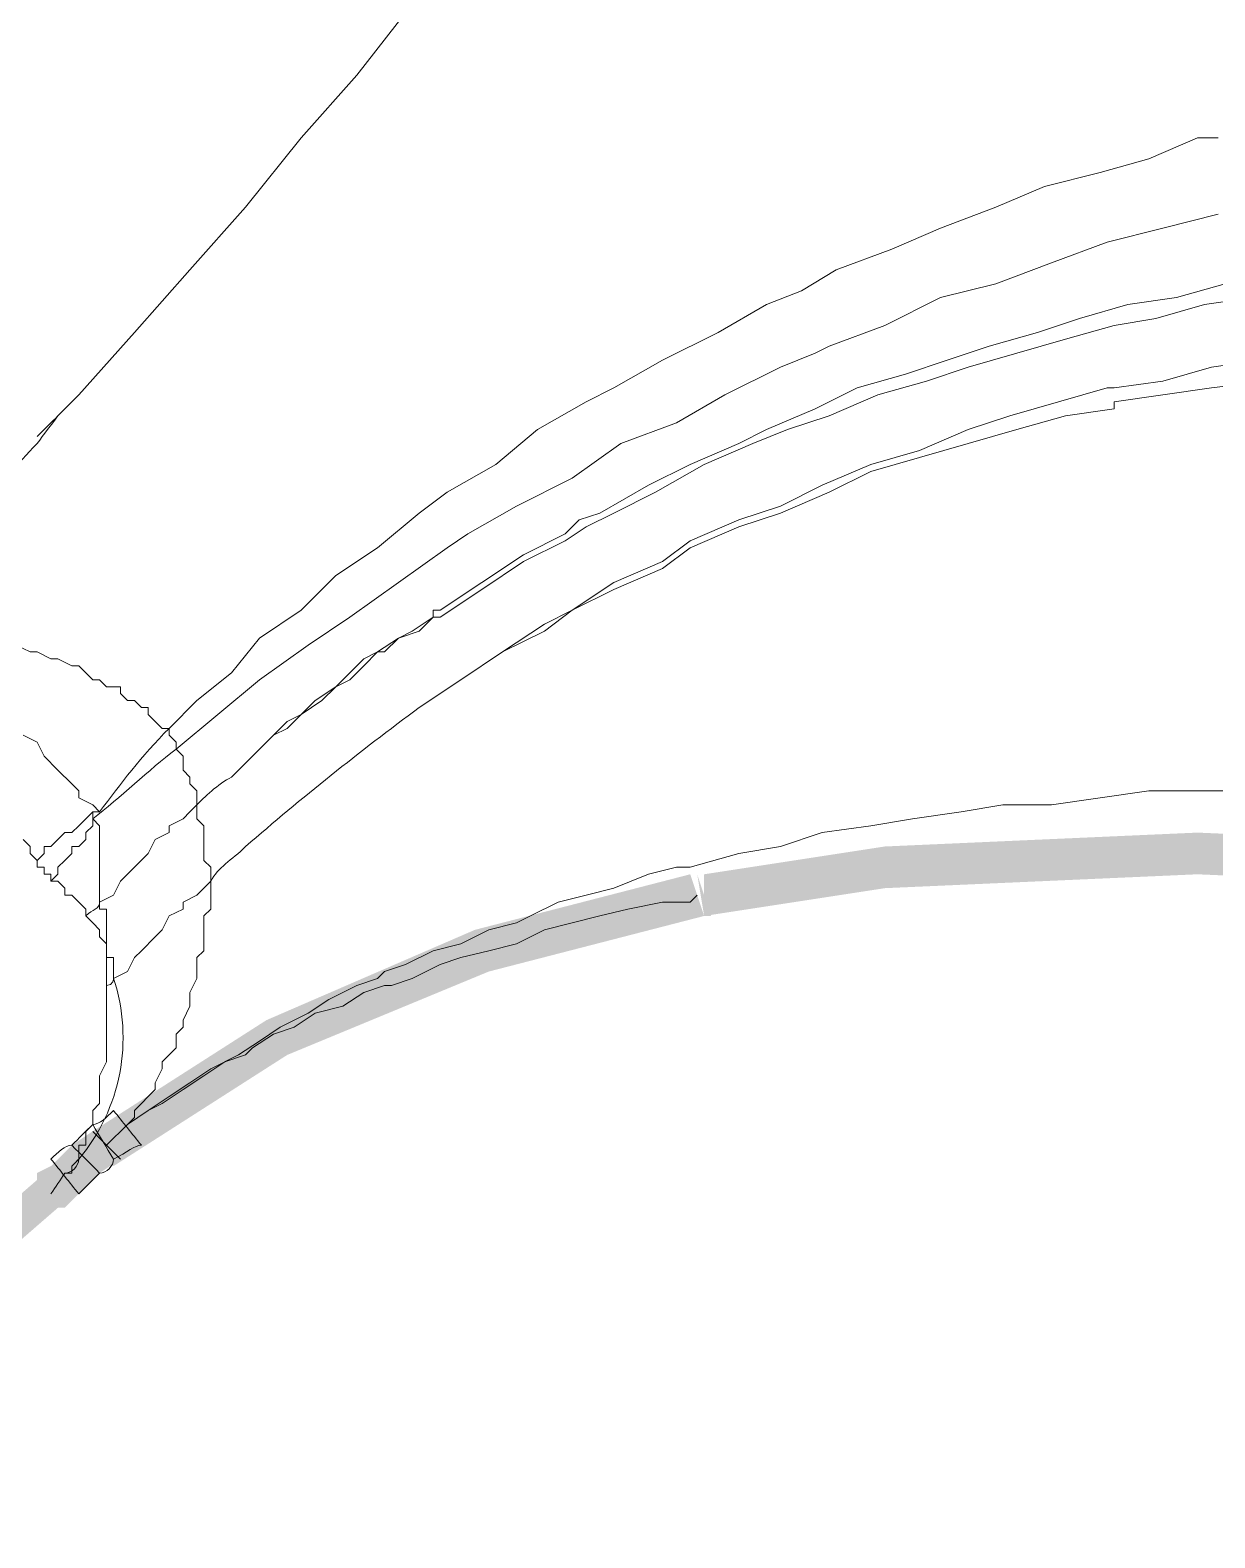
# Model space of a CAD drawing. Header units: millimetres. Extents: x -71336 to -35435, y -26189 to 22712.
# Drawn here: x -41046.15 to -41042.51, y -5457.1 to -5452.467 of the extents above; entities that cross this region are included whole.
import ezdxf
from ezdxf.enums import TextEntityAlignment as Align

# ---------------------------------------------------------------- set-up
doc = ezdxf.new("R2010")
doc.units = ezdxf.units.MM
doc.layers.add('SC - Equipment', color=7, linetype='Continuous', lineweight=13)
doc.styles.get("Standard").update_dxf_attribs({"font": 'arial.ttf', "height": 35})

# ---------------------------------------------------------------- blocks, each defined once
blk = doc.blocks.new('BARCO CLICKSHARE BUTTON WITH TEXT - SCHEMATIC')
at = {"layer": 'SC - Equipment', "lineweight": 0, "transparency": 33554687}
for points in [[(-2.4338, -13.407), (-1.8787, -13.3216), (-0.918, -13.2789), (0.064, -13.3216), (0.6404, -13.3643), (0.6404, -13.4924), (0.064, -13.4497), (-0.918, -13.407), (-1.8787, -13.4497), (-2.4338, -13.5351)], [(-4.3125, -14.1969), (-3.7788, -13.8553), (-3.1383, -13.5778), (-2.4765, -13.407), (-2.4338, -13.5351), (-3.0956, -13.7059), (-3.7147, -13.9621), (-4.2484, -14.3036)], [(-4.4833, -14.325), (-4.4406, -14.3036), (-4.4406, -14.3036), (-4.3765, -14.2396), (-4.3765, -14.2396), (-4.3125, -14.1969), (-4.2271, -14.2823), (-4.2911, -14.325), (-4.3552, -14.389), (-4.3979, -14.4317)]]:
    blk.add_hatch(color=7, dxfattribs=at).paths.add_polyline_path(points)
at = {"layer": 'SC - Equipment', "color": 7, "lineweight": 0, "transparency": 33554687}
for points in [[(-2.69, -9.9485), (-2.7754, -10.0552), (-2.9248, -10.2687), (-3.0956, -10.4609), (-3.181, -10.5463), (-3.3518, -10.7598), (-3.5012, -10.9519), (-3.672, -11.144), (-3.8428, -11.3575), (-4.0136, -11.5497), (-4.1844, -11.7418), (-4.3552, -11.9339)], [(-0.854, -11.144), (-0.918, -11.144), (-1.0675, -11.2081), (-1.2169, -11.2508), (-1.3877, -11.2935), (-1.5372, -11.3575), (-1.7079, -11.4216), (-1.8574, -11.4856), (-2.0282, -11.5497), (-2.1349, -11.6137), (-2.2417, -11.6564), (-2.3911, -11.7418), (-2.5619, -11.8272), (-2.7113, -11.9126), (-2.7967, -11.9553), (-2.9462, -12.0407), (-3.0743, -12.1474), (-3.2237, -12.2328), (-3.3091, -12.2969), (-3.4372, -12.4036), (-3.5653, -12.489), (-3.672, -12.5957), (-3.8001, -12.6811), (-3.8855, -12.7879), (-3.9923, -12.8733), (-4.0777, -12.9587)], [(-3.9923, -13.1935), (-3.9923, -13.1722), (-3.9923, -13.1508), (-4.0136, -13.1295), (-4.0136, -13.1081), (-4.035, -13.0868), (-4.035, -13.0654), (-4.035, -13.0441), (-4.0563, -13.0227), (-3.9282, -12.916), (-3.8001, -12.8092), (-3.6507, -12.7025), (-3.5226, -12.6171), (-3.3731, -12.5103), (-3.2237, -12.4036), (-3.1597, -12.3609), (-3.0102, -12.2755), (-2.8394, -12.1901), (-2.69, -12.0834), (-2.5192, -12.0193), (-2.3698, -11.9339), (-2.199, -11.8485), (-2.0922, -11.8058), (-2.0495, -11.7845), (-1.8787, -11.7204), (-1.7079, -11.6351), (-1.5372, -11.5924), (-1.3664, -11.5283), (-1.1956, -11.4643), (-1.0248, -11.4216), (-0.854, -11.3789)], [(-4.5473, -12.7025), (-4.5046, -12.7238), (-4.4833, -12.7238), (-4.4406, -12.7452), (-4.4192, -12.7452), (-4.3765, -12.7665), (-4.3552, -12.7665), (-4.3338, -12.7879), (-4.3125, -12.8092), (-4.2911, -12.8092), (-4.2698, -12.8306), (-4.2271, -12.8306), (-4.2271, -12.8519), (-4.2057, -12.8733), (-4.1844, -12.8733), (-4.163, -12.8946), (-4.1417, -12.8946), (-4.1417, -12.916), (-4.1203, -12.9373), (-4.099, -12.9587), (-4.0777, -12.9587), (-4.0777, -12.98), (-4.0563, -13.0014), (-4.0563, -13.0227)], [(-0.8326, -11.5924), (-0.9821, -11.6351), (-1.1315, -11.6564), (-1.281, -11.6991), (-1.4091, -11.7418), (-1.5585, -11.7845), (-1.6866, -11.8272), (-1.8147, -11.8699), (-1.9641, -11.9126), (-2.0922, -11.9766), (-2.2417, -12.0407), (-2.3271, -12.0834), (-2.4765, -12.1474), (-2.6046, -12.2115), (-2.754, -12.2969), (-2.8181, -12.3182), (-2.8608, -12.3609), (-2.9889, -12.425), (-3.117, -12.5103), (-3.245, -12.5957)], [(-0.7473, -11.6351), (-0.8967, -11.6564), (-1.0461, -11.6991), (-1.1742, -11.7204), (-1.3237, -11.7631), (-1.4731, -11.8058), (-1.6226, -11.8485), (-1.7506, -11.8912), (-1.9001, -11.9339), (-2.0495, -11.998), (-2.1776, -12.0407), (-2.2844, -12.0834), (-2.4338, -12.1474), (-2.5832, -12.2328), (-2.7113, -12.2969), (-2.7967, -12.3396), (-2.8608, -12.3823), (-2.9889, -12.4463), (-3.117, -12.5317), (-3.2451, -12.6171)], [(-0.7046, -11.8912), (-0.8753, -11.9126), (-1.0248, -11.9339), (-1.1742, -11.9553), (-1.1742, -11.9766), (-1.3237, -11.998), (-1.4731, -12.0407), (-1.6226, -12.0834), (-1.772, -12.1261), (-1.9214, -12.1688), (-2.0495, -12.2328), (-2.199, -12.2969), (-2.3271, -12.3396), (-2.4765, -12.4036), (-2.5619, -12.4677), (-2.7113, -12.5317), (-2.8394, -12.5957), (-2.9248, -12.6598), (-3.0529, -12.7238), (-3.181, -12.8092), (-3.3091, -12.8946), (-3.181, -12.8092), (-3.0529, -12.7238), (-2.9248, -12.6384), (-2.8394, -12.5957), (-2.7113, -12.5103), (-2.5619, -12.4463), (-2.4765, -12.3823), (-2.3271, -12.3182), (-2.199, -12.2755), (-2.0709, -12.2115), (-1.9214, -12.1474), (-1.772, -12.1047), (-1.6226, -12.0407), (-1.4945, -11.998), (-1.345, -11.9553), (-1.1956, -11.9126), (-1.1742, -11.9126), (-1.0248, -11.8912), (-0.8753, -11.8485), (-0.7259, -11.8272)], [(-3.2664, -12.5957), (-3.2664, -12.6171), (-3.3304, -12.6598), (-3.3731, -12.6811), (-3.4372, -12.7238), (-3.4799, -12.7452), (-3.5226, -12.7879), (-3.5653, -12.8306), (-3.608, -12.8733), (-3.672, -12.916), (-3.7147, -12.9373), (-3.7574, -12.98), (-3.8001, -13.0227), (-3.8428, -13.0654), (-3.8855, -13.1081)], [(-3.2451, -12.6171), (-3.2664, -12.6171), (-3.3091, -12.6598), (-3.3731, -12.6811), (-3.4158, -12.7238), (-3.4372, -12.7238), (-3.4799, -12.7665), (-3.5226, -12.8092), (-3.5653, -12.8306), (-3.6293, -12.8733), (-3.672, -12.916), (-3.7147, -12.9587), (-3.7574, -12.98), (-3.8001, -13.0227), (-3.8428, -13.0654), (-3.8855, -13.1081)], [(-4.526, -12.98), (-4.4833, -13.0014), (-4.4619, -13.0441), (-4.4192, -13.0868), (-4.3765, -13.1295), (-4.3552, -13.1508), (-4.3552, -13.1722), (-4.3125, -13.1935), (-4.2911, -13.2149), (-4.3125, -13.2149), (-4.3338, -13.2362), (-4.3552, -13.2576), (-4.3765, -13.2789), (-4.3979, -13.2789), (-4.4192, -13.3003), (-4.4406, -13.3216), (-4.4619, -13.3216), (-4.4619, -13.3429), (-4.4833, -13.3643), (-4.5046, -13.3429), (-4.5046, -13.3216), (-4.526, -13.3003)], [(-2.4765, -13.3856), (-2.3271, -13.3429), (-2.199, -13.3216), (-2.0709, -13.2789), (-1.9214, -13.2576), (-1.7933, -13.2362), (-1.6439, -13.2149), (-1.5158, -13.1935), (-1.3664, -13.1935), (-1.2169, -13.1722), (-1.0675, -13.1508), (-0.918, -13.1508), (-0.79, -13.1508)], [(-4.2911, -13.2149), (-4.3125, -13.2149), (-4.3125, -13.2362), (-4.3125, -13.2576), (-4.3338, -13.2789), (-4.3338, -13.3003), (-4.3552, -13.3216), (-4.3765, -13.3216), (-4.3765, -13.3429), (-4.3979, -13.3643), (-4.4192, -13.3856), (-4.4192, -13.407), (-4.4406, -13.4283)], [(-4.2911, -13.4924), (-4.2911, -13.471), (-4.2911, -13.4283), (-4.2911, -13.407), (-4.2911, -13.3643), (-4.2911, -13.3429), (-4.2911, -13.3003), (-4.2911, -13.2576), (-4.3125, -13.2362)], [(-4.4406, -13.4283), (-4.4406, -13.407), (-4.4619, -13.407), (-4.4619, -13.3856), (-4.4833, -13.3856), (-4.4833, -13.3643)], [(-2.4765, -13.3856), (-2.5192, -13.3856), (-2.6046, -13.407), (-2.7113, -13.4497), (-2.7967, -13.471), (-2.8821, -13.4924), (-2.9675, -13.5351), (-3.0102, -13.5564), (-3.0956, -13.5778), (-3.181, -13.6205), (-3.2664, -13.6418), (-3.3518, -13.6845), (-3.4158, -13.7059), (-3.4372, -13.7272), (-3.5012, -13.7486), (-3.5866, -13.7913), (-3.6507, -13.834), (-3.7361, -13.8767), (-3.8001, -13.9194), (-3.8642, -13.9621), (-3.9496, -14.0048), (-4.0136, -14.0475), (-4.0776, -14.0902), (-4.1417, -14.1329), (-4.2057, -14.1755), (-4.1417, -14.1329), (-4.099, -14.1115), (-4.035, -14.0688), (-3.9709, -14.0261), (-3.9069, -13.9834), (-3.8428, -13.9621), (-3.8215, -13.9407), (-3.7574, -13.898), (-3.6934, -13.8767), (-3.6293, -13.834), (-3.5439, -13.8126), (-3.4799, -13.7699), (-3.4158, -13.7486), (-3.3945, -13.7486), (-3.3304, -13.7272), (-3.245, -13.6845), (-3.181, -13.6632), (-3.0956, -13.6418), (-3.0102, -13.6205), (-2.9248, -13.5778), (-2.8394, -13.5564), (-2.754, -13.5351), (-2.6686, -13.5137), (-2.5619, -13.4924), (-2.4765, -13.4924), (-2.4551, -13.471)], [(-4.2698, -13.6205), (-4.2911, -13.5991), (-4.2911, -13.5778), (-4.3125, -13.5564), (-4.3338, -13.5351), (-4.3338, -13.5137), (-4.3552, -13.4924), (-4.3765, -13.471), (-4.3979, -13.471), (-4.3979, -13.4497), (-4.4192, -13.4283), (-4.4406, -13.4283)], [(-4.2057, -14.1755), (-4.1844, -14.1542), (-4.1844, -14.1329), (-4.163, -14.1115), (-4.1417, -14.0902), (-4.1203, -14.0688), (-4.1203, -14.0475), (-4.099, -14.0048), (-4.099, -13.9834), (-4.0776, -13.9621), (-4.0563, -13.9407), (-4.0563, -13.898), (-4.035, -13.8767), (-4.035, -13.8553), (-4.0136, -13.8126), (-4.0136, -13.7913), (-4.0136, -13.7699), (-3.9923, -13.7272), (-3.9923, -13.7059), (-3.9923, -13.6845), (-3.9923, -13.6632), (-3.9709, -13.6418), (-3.9709, -13.6205), (-3.9709, -13.5991), (-3.9709, -13.5564), (-3.9709, -13.5351), (-3.9496, -13.5137), (-3.9496, -13.471), (-3.9496, -13.4497), (-3.9496, -13.4283), (-3.9709, -13.4497), (-3.9923, -13.471), (-4.035, -13.4924), (-4.035, -13.5137), (-4.0776, -13.5351), (-4.099, -13.5778), (-4.1203, -13.5991), (-4.163, -13.6418), (-4.1844, -13.6632), (-4.2057, -13.7059), (-4.2484, -13.7272)], [(-4.2698, -13.6205), (-4.2698, -13.6418), (-4.2698, -13.6632), (-4.2698, -13.6845), (-4.2698, -13.7059), (-4.2698, -13.7272), (-4.2698, -13.7486)], [(-4.2698, -13.7486), (-4.2698, -13.7699), (-4.2698, -13.7913), (-4.2698, -13.8126), (-4.2698, -13.834), (-4.2698, -13.8553), (-4.2698, -13.8767), (-4.2698, -13.898)], [(-4.2698, -13.898), (-4.2698, -13.9407), (-4.2698, -13.9621), (-4.2698, -13.9834), (-4.2911, -14.0261), (-4.2911, -14.0475), (-4.2911, -14.0688), (-4.2911, -14.0902), (-4.2911, -14.1115), (-4.3125, -14.1329), (-4.3125, -14.1542), (-4.3125, -14.1755), (-4.3338, -14.1969), (-4.3338, -14.2182), (-4.3338, -14.2396), (-4.3552, -14.2396), (-4.3552, -14.2609), (-4.3552, -14.2823), (-4.3765, -14.3036)], [(-4.2057, -14.1755), (-4.2698, -14.2396)], [(-4.3765, -14.3036), (-4.3765, -14.325), (-4.3979, -14.325)]]:
    blk.add_lwpolyline(points, dxfattribs=at)
for points in [[(-3.2664, -12.5957), (-3.2451, -12.5957)], [(-4.2271, -14.2823), (-4.2271, -14.2823), (-4.3125, -14.1969), (-4.3125, -14.1969)]]:
    blk.add_lwpolyline(points, close=True, dxfattribs=at)
blk.add_lwpolyline([(-3.3091, -12.8946, 0.019524), (-3.8428, -13.3216, -0.019524)], format="xyb", close=True, dxfattribs=at)
blk.add_lwpolyline([(-4.3552, -14.2823, 0.260237), (-4.2484, -13.7272), (-4.2484, -13.7059), (-4.2484, -13.6845), (-4.2484, -13.6632), (-4.2698, -13.6632), (-4.2698, -13.6418), (-4.2698, -13.6205), (-4.2698, -13.5991), (-4.2698, -13.5778), (-4.2698, -13.5564), (-4.2698, -13.5351), (-4.2698, -13.5137), (-4.2911, -13.5137), (-4.2911, -13.4924), (-4.2484, -13.471), (-4.2271, -13.4283), (-4.2058, -13.407), (-4.1631, -13.3643), (-4.1417, -13.3429), (-4.1204, -13.3003), (-4.0777, -13.2789), (-4.0777, -13.2576), (-4.035, -13.2362), (-4.0136, -13.2149), (-3.9923, -13.1935), (-3.9923, -13.2149), (-3.9923, -13.2362), (-3.9709, -13.2576), (-3.9709, -13.2789), (-3.9709, -13.3003), (-3.9709, -13.3216), (-3.9709, -13.3643), (-3.9496, -13.3856), (-3.9496, -13.407), (-3.9496, -13.4283)], format="xyb", dxfattribs=at)
for points, knots in [([(-4.8676, -12.489), (-4.8035, -12.425), (-4.7181, -12.3396), (-4.6541, -12.2542), (-4.59, -12.2115), (-4.5473, -12.1474), (-4.4833, -12.0834), (-4.4619, -12.0549), (-4.4406, -12.0264), (-4.4192, -11.998), (-4.3979, -11.9766), (-4.3765, -11.9553), (-4.3552, -11.9339), (-4.3979, -11.9766), (-4.4406, -12.0193), (-4.4833, -12.062)], [0, 0, 0, 0, 1, 1, 1, 2, 2, 2, 3, 3, 3, 4, 4, 4, 5, 5, 5, 5]), ([(-4.2911, -14.325), (-4.3196, -14.2965), (-4.3481, -14.2681), (-4.3765, -14.2396), (-4.3552, -14.2182), (-4.3338, -14.1969), (-4.3125, -14.1756), (-4.2911, -14.2111), (-4.2698, -14.2467), (-4.2484, -14.2823), (-4.2484, -14.3036), (-4.2698, -14.325), (-4.2911, -14.325)], [0, 0, 0, 0, 1, 1, 1, 2, 2, 2, 3, 3, 3, 4, 4, 4, 4]), ([(-4.2484, -14.2823), (-4.2698, -14.2467), (-4.2911, -14.2111), (-4.3125, -14.1756), (-4.2911, -14.1756), (-4.2698, -14.1542), (-4.2484, -14.1329), (-4.22, -14.1684), (-4.1915, -14.204), (-4.163, -14.2396), (-4.1844, -14.2396), (-4.2057, -14.2609), (-4.2484, -14.2823)], [0, 0, 0, 0, 1, 1, 1, 2, 2, 2, 3, 3, 3, 4, 4, 4, 4]), ([(-4.3552, -14.389), (-4.3836, -14.3535), (-4.4121, -14.3179), (-4.4406, -14.2823), (-4.4192, -14.2609), (-4.3979, -14.2396), (-4.3765, -14.2396), (-4.3481, -14.2681), (-4.3196, -14.2965), (-4.2911, -14.325), (-4.3125, -14.3463), (-4.3338, -14.3677), (-4.3552, -14.389)], [0, 0, 0, 0, 1, 1, 1, 2, 2, 2, 3, 3, 3, 4, 4, 4, 4]), ([(-4.3765, -14.3036), (-4.3552, -14.2823), (-4.3552, -14.2823), (-4.3552, -14.2823), (-4.3552, -14.3036), (-4.3765, -14.325), (-4.3979, -14.325), (-4.4121, -14.3463), (-4.4263, -14.3677), (-4.4406, -14.389)], [0, 0, 0, 0, 1, 1, 1, 2, 2, 2, 3, 3, 3, 3])]:
    blk.add_open_spline(points, degree=3, knots=knots, dxfattribs=at)
for points in [[(-4.0777, -12.9587), (-4.163, -13.0441), (-4.2271, -13.1295), (-4.2911, -13.2149)], [(-4.0563, -13.0227), (-4.1417, -13.0868), (-4.2271, -13.1722), (-4.3125, -13.2362)], [(-3.8855, -13.1081), (-3.9282, -13.1295), (-3.9709, -13.1722), (-3.9923, -13.1935)], [(-3.8428, -13.3216), (-3.8855, -13.3643), (-3.9282, -13.3856), (-3.9496, -13.4283)], [(-4.2911, -13.4924), (-4.2911, -13.5137), (-4.3125, -13.5137), (-4.3338, -13.5351)], [(-4.2698, -13.7486), (-4.2484, -13.7486), (-4.2484, -13.7272), (-4.2484, -13.7272)]]:
    blk.add_open_spline(points, degree=3, dxfattribs=at)
for points in [[(-2.4551, -13.407), (-2.4551, -13.407), (-2.4338, -13.5351), (-2.4125, -13.5351)], [(-4.4192, -14.4317), (-12.8093, -21.7116), (-4.4833, -14.3463), (-12.8733, -21.6049)], [(-4.4833, -14.3463), (-4.4833, -14.325), (-4.4192, -14.4317), (-4.3979, -14.4317)]]:
    blk.add_solid(points, dxfattribs=at)
at = {"ltscale": 5}
for tag, p in [('MAKE', (0, 10.9753)), ('MODEL', (0, 5.9753))]:
    blk.add_attdef(tag, text='', height=2.5, dxfattribs=at).set_placement(p, align=Align.MIDDLE_CENTER)
at = {"ltscale": 5, "flags": 1}
for tag, p in [('ROOM_TYPE', (45, -5)), ('LOCATION', (45, -10)), ('RACK_EQUIPMENT_(Y/N)', (45, -15)), ('IP_(Y/N)', (45, -30)), ('POE(WATT)', (45, -35)), ('AMP(@240V)', (45, -40)), ('WATT', (45, -45)), ('BTU/H', (45, -50)), ('WEIGHT(KG)', (45, -55)), ('TRANSFORMER_TAPS', (45, -60))]:
    blk.add_attdef(tag, p, '', height=2.5, dxfattribs=at)
for tag, p in [('DESCRIPTION', (56.9608, -23.892)), ('BRACKET', (53.1547, -63.4953))]:
    blk.add_attdef(tag, text='', height=2.5, dxfattribs=at).set_placement(p, align=Align.MIDDLE_CENTER)

msp = doc.modelspace()

# ---------------------------------------------------------------- block references
at = {"ltscale": 5}
msp.add_blockref('BARCO CLICKSHARE BUTTON WITH TEXT - SCHEMATIC', (-41041.6451, -5441.6538), dxfattribs=at)

doc.saveas('drawing.dxf')
